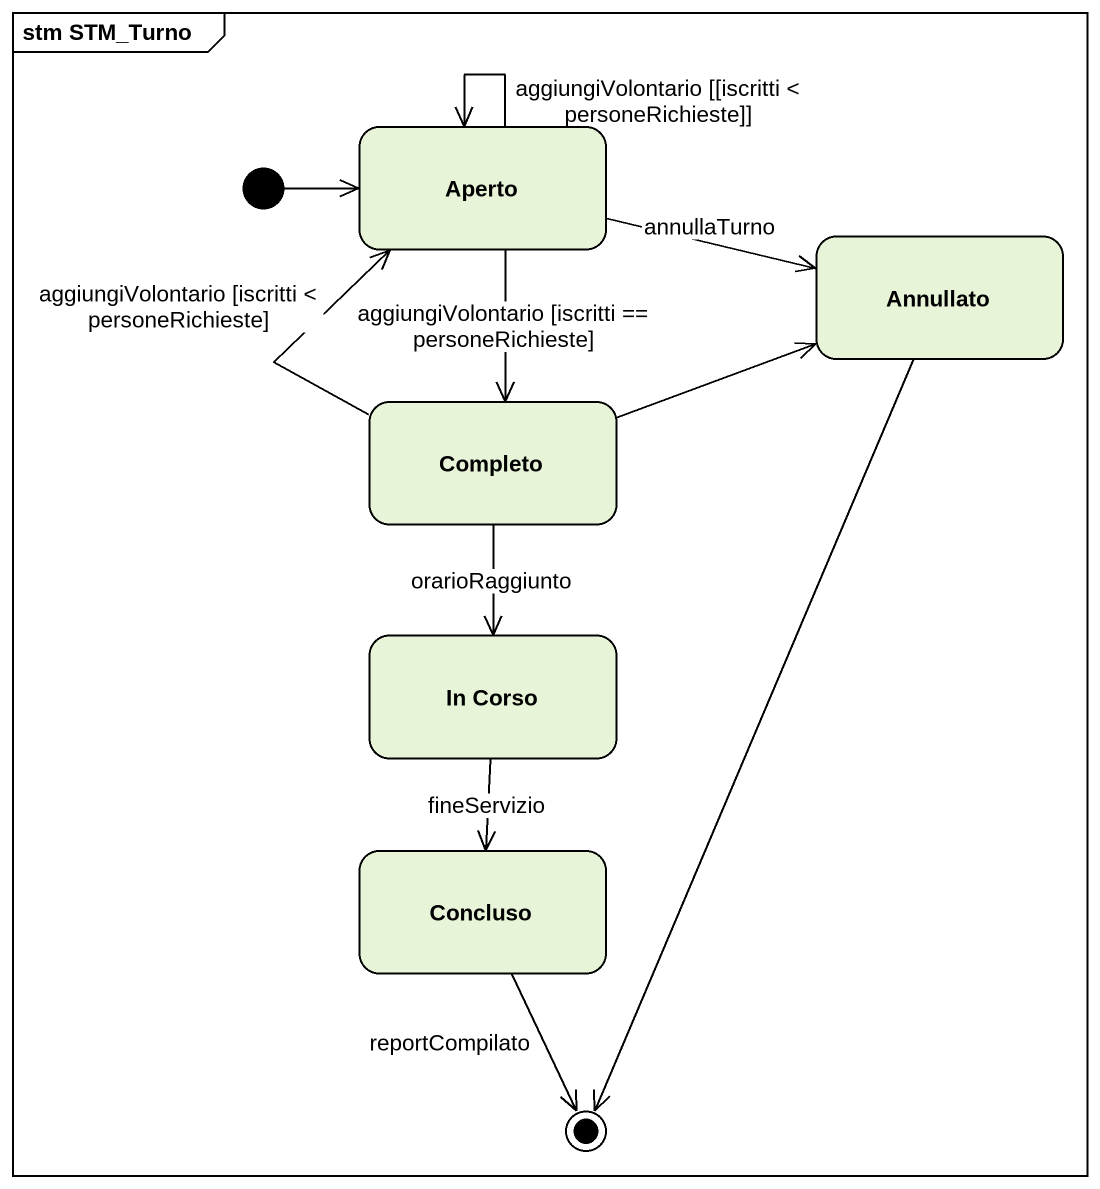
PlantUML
@startuml
mainframe stm STM_Turno
hide empty description
state Aperto
state Annullato
state Completo
state "In Corso" as In_Corso
state Concluso
[*] -right-> Aperto
Aperto --> Aperto : aggiungiVolontario ~[~[iscritti < personeRichieste]]
Aperto -right-> Annullato : annullaTurno
Aperto --> Completo : aggiungiVolontario [iscritti == personeRichieste]
Completo -up-> Aperto : aggiungiVolontario [iscritti < personeRichieste]
Completo -right-> Annullato
Completo --> In_Corso : orarioRaggiunto
In_Corso --> Concluso : fineServizio
Annullato --> [*]
Concluso --> [*] : reportCompilato
@enduml
